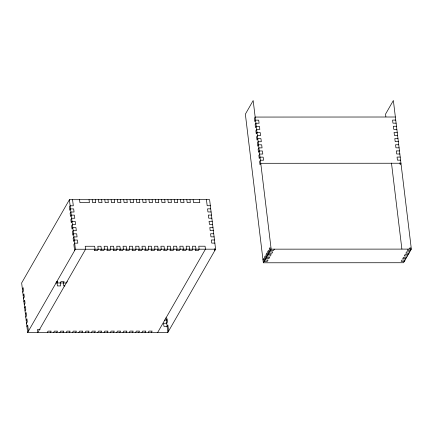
<?xml version="1.0" encoding="UTF-8"?>
<svg xmlns="http://www.w3.org/2000/svg" width="433" height="433" viewBox="0 0 433 433"><rect width="100%" height="100%" fill="white"/><g stroke="black" fill="none" stroke-linecap="round" stroke-linejoin="round"><path stroke-width="0.65" d="M69.41 199.705L21.65 282.971L27.647 332.506L167.842 332.447L215.596 249.181L209.604 199.645L69.41 199.705L75.402 249.24L27.647 332.506M22.386 289.055L23.165 287.691L23.544 290.808L22.765 292.167M23.138 295.284L23.923 293.92L24.297 297.033L23.517 298.397M23.896 301.509L24.676 300.145L25.054 303.262L24.27 304.621M24.649 307.739L25.428 306.375L25.807 309.487L25.022 310.851M25.401 313.963L26.18 312.604L26.559 315.717L25.78 317.08M26.153 320.193L26.938 318.829L27.311 321.941L26.532 323.305M26.906 326.417L27.69 325.059L28.426 331.142M67.294 281.585L66.514 282.949L55.787 282.955M47.273 332.495L48.052 331.137L51.208 331.131L50.428 332.495M53.578 332.495L54.363 331.131L57.519 331.131L56.734 332.495M59.889 332.49L60.669 331.131L63.824 331.126L63.045 332.49M66.2 332.49L66.98 331.126L70.135 331.126L69.35 332.49M72.506 332.484L73.291 331.126L76.441 331.121L75.661 332.484M78.817 332.484L79.596 331.121L82.752 331.121L81.972 332.484M85.122 332.479L85.907 331.121L89.063 331.115L88.278 332.479M91.433 332.479L92.213 331.115L95.368 331.115L94.589 332.479M97.744 332.474L98.524 331.115L101.679 331.11L100.894 332.474M104.05 332.474L104.835 331.11L107.985 331.11L107.205 332.474M110.361 332.468L111.14 331.11L114.296 331.104L113.511 332.468M116.666 332.468L117.451 331.104L120.601 331.104L119.822 332.468M122.977 332.463L123.757 331.104L126.912 331.099L126.133 332.463M129.283 332.463L130.068 331.099L133.223 331.099L132.438 332.463M135.594 332.463L136.373 331.099L139.529 331.099L138.749 332.457M141.905 332.457L142.684 331.093L145.84 331.093L145.055 332.457M148.21 332.457L148.995 331.093L152.145 331.093L151.366 332.452M157.677 332.452L205.437 249.186L205.074 246.215L198.769 246.215L199.126 249.186L198.346 250.55L195.191 250.55L195.97 249.191L195.613 246.215L192.458 246.22L192.815 249.191L192.036 250.555L188.88 250.555L189.665 249.191L189.302 246.22L186.147 246.22L186.509 249.191L185.725 250.555L182.574 250.555L183.354 249.197L182.997 246.22L179.841 246.225L180.198 249.197L179.419 250.555L176.263 250.561L177.043 249.197L176.686 246.225L173.53 246.225L173.893 249.197L173.108 250.561L169.953 250.561L170.737 249.197L170.375 246.225L167.225 246.231L167.582 249.202L166.802 250.561L163.647 250.566L164.426 249.202L164.069 246.231L160.914 246.231L161.271 249.202L160.491 250.566L157.336 250.566L158.121 249.202L157.758 246.231L154.603 246.236L154.965 249.208L154.18 250.566L151.03 250.572L151.81 249.208L151.453 246.236L148.297 246.236L148.654 249.208L147.875 250.572L144.719 250.572L145.499 249.208L145.142 246.236L141.986 246.242L142.349 249.213L141.564 250.572L138.408 250.577L139.193 249.213L138.831 246.242L135.681 246.242L136.038 249.213L135.258 250.577L132.103 250.577L132.882 249.213L132.525 246.242L129.37 246.247L129.727 249.219L128.947 250.577L125.792 250.583L126.577 249.219L126.214 246.247L123.059 246.247L123.421 249.219L122.642 250.583L119.486 250.583L120.266 249.219L119.909 246.247L116.753 246.247L117.11 249.224L116.331 250.583L113.175 250.588L113.96 249.224L113.598 246.253L110.442 246.253L110.805 249.224L110.02 250.588L106.87 250.588L107.649 249.224L107.287 246.253L104.136 246.253L104.494 249.229L103.714 250.588L100.559 250.593L101.338 249.229L100.981 246.258L97.826 246.258L98.188 249.229L97.403 250.593L94.248 250.593L95.033 249.229L94.67 246.258L85.209 246.263L85.566 249.235L37.806 332.501L37.449 329.529L40.155 329.529M262.983 259.816L263.762 258.452L264.119 261.424L267.275 261.424L268.059 260.06L264.904 260.06L264.541 257.088L265.326 255.724L265.683 258.701L268.839 258.696L269.618 257.337L266.468 257.337L266.106 254.366L266.89 253.002L267.248 255.973L270.403 255.973L271.182 254.609L268.027 254.609L267.67 251.638L268.449 250.274L268.812 253.251L271.967 253.245L272.747 251.887L269.591 251.887L269.234 248.915L270.013 247.552L270.376 250.523L273.526 250.523L274.311 249.159M263.34 262.788L271.155 249.159L253.17 100.553L245.359 114.177L263.34 262.788L403.534 262.728L411.35 249.105L393.364 100.494L385.549 114.123L385.879 116.807M408.195 249.105L407.415 250.469L410.571 250.463L410.208 247.492L409.429 248.856M395.367 117.007L255.172 117.067L254.388 118.426L254.761 121.511L255.546 120.147L258.696 120.147L259.069 123.226L255.914 123.232L255.134 124.59L255.508 127.675L256.287 126.312L259.443 126.312L259.816 129.391L256.661 129.397L255.881 130.755L256.255 133.84L257.034 132.476L260.19 132.476L260.563 135.556L257.408 135.556L256.628 136.92L257.002 140.005L257.781 138.641L260.937 138.641L261.31 141.721L258.155 141.721L257.375 143.085L257.743 146.17L258.528 144.806L261.684 144.806L262.057 147.886L258.902 147.886L258.117 149.25L258.49 152.335L259.275 150.971L262.425 150.971L262.799 154.051L259.648 154.051L258.864 155.415L259.237 158.494L260.017 157.136L263.172 157.136L263.545 160.215L260.39 160.215L259.611 161.579L259.984 164.659L260.763 163.301L400.958 163.241L400.179 164.605L399.957 162.754M395.735 120.087L392.585 120.093L392.958 123.172L396.108 123.172M396.482 126.252L393.332 126.257L393.7 129.337L396.855 129.337M397.229 132.417L394.073 132.417L394.447 135.502L397.602 135.502M397.976 138.582L394.82 138.582L395.194 141.667L398.349 141.667M398.723 144.746L395.567 144.746L395.941 147.832L399.096 147.832M399.47 150.911L396.314 150.911L396.688 153.996L399.843 153.991M400.211 157.076L397.061 157.076L397.434 160.161L400.585 160.156M210.341 205.729L207.185 205.735L206.449 199.645M210.719 208.847L207.564 208.847L207.937 211.959L211.093 211.959M211.472 215.071L208.316 215.071L208.695 218.189L211.845 218.183M212.224 221.301L209.069 221.301L209.448 224.413L212.603 224.413M212.976 227.525L209.826 227.525L210.2 230.643L213.355 230.643M213.734 233.755L210.579 233.755L210.952 236.867L214.108 236.867M214.487 239.979L211.331 239.985L211.71 243.097L214.86 243.097M75.402 249.24L215.596 249.181M271.155 249.159L411.35 249.105M409.786 251.827L406.63 251.827L405.851 253.191L409.006 253.191M408.222 254.555L405.072 254.555L404.287 255.919L407.442 255.914M406.663 257.278L403.507 257.278L402.722 258.642L405.878 258.642M405.099 260.006L401.943 260.006L401.164 261.364L404.314 261.364L404.173 260.179M56.571 281.591L57.833 281.591L57.048 282.955L57.41 285.926L60.56 285.926L60.203 282.955L60.983 281.591L64.138 281.591L63.359 282.949L63.716 285.926L64.977 285.926M164.459 320.133L166.348 320.133L167.133 318.769L167.506 321.887L166.727 323.245L163.571 323.251L163.95 326.363L167.1 326.363L167.885 324.999L168.621 331.083M391.481 163.111L401.878 249.018M214.595 248.715L214.817 250.545M199.44 199.651L199.797 202.622L193.491 202.622L193.129 199.651M189.979 199.651L190.336 202.628L187.18 202.628L186.823 199.656M183.668 199.656L184.03 202.628L180.875 202.628L180.512 199.656M177.357 199.656L177.719 202.628L174.564 202.633L174.207 199.662M171.051 199.662L171.408 202.633L168.258 202.633L167.896 199.662M164.74 199.662L165.103 202.633L161.947 202.639L161.59 199.667M158.435 199.667L158.792 202.639L155.636 202.639L155.279 199.667M152.124 199.667L152.486 202.639L149.331 202.644L148.968 199.673M166.05 317.643L167.842 332.447M145.818 199.673L146.175 202.644L143.02 202.644L142.663 199.673M139.507 199.673L139.864 202.644L136.714 202.649L136.352 199.678M133.196 199.678L133.559 202.649L130.403 202.649L130.046 199.678M126.891 199.678L127.248 202.649L124.092 202.655L123.735 199.678M120.58 199.683L120.942 202.655L117.787 202.655L117.424 199.683M114.274 199.683L114.631 202.655L111.476 202.66L111.119 199.683M107.963 199.689L108.32 202.66L105.17 202.66L104.808 199.689M101.652 199.689L102.015 202.66L98.859 202.666L98.502 199.689M95.347 199.694L95.704 202.666L92.548 202.666L92.191 199.694M89.036 199.694L89.398 202.666L79.932 202.671L79.575 199.7M72.565 199.7L73.301 205.789L70.146 205.789L69.367 207.153L69.74 210.265L70.525 208.901L73.675 208.901L74.054 212.013L70.898 212.018L70.119 213.377L70.492 216.495L71.277 215.131L74.433 215.131L74.806 218.243L71.651 218.243L70.871 219.607L71.25 222.719L72.03 221.355L75.185 221.355L75.564 224.473L72.408 224.473L71.624 225.831L72.002 228.949L72.782 227.585L75.937 227.585L76.316 230.697L73.161 230.697L72.381 232.061L72.755 235.173L73.54 233.815L76.69 233.809L77.069 236.927L73.913 236.927L73.134 238.291L73.507 241.403L74.292 240.039L77.447 240.039L77.821 243.151L74.665 243.151L73.886 244.515L74.622 250.604"/></g></svg>
